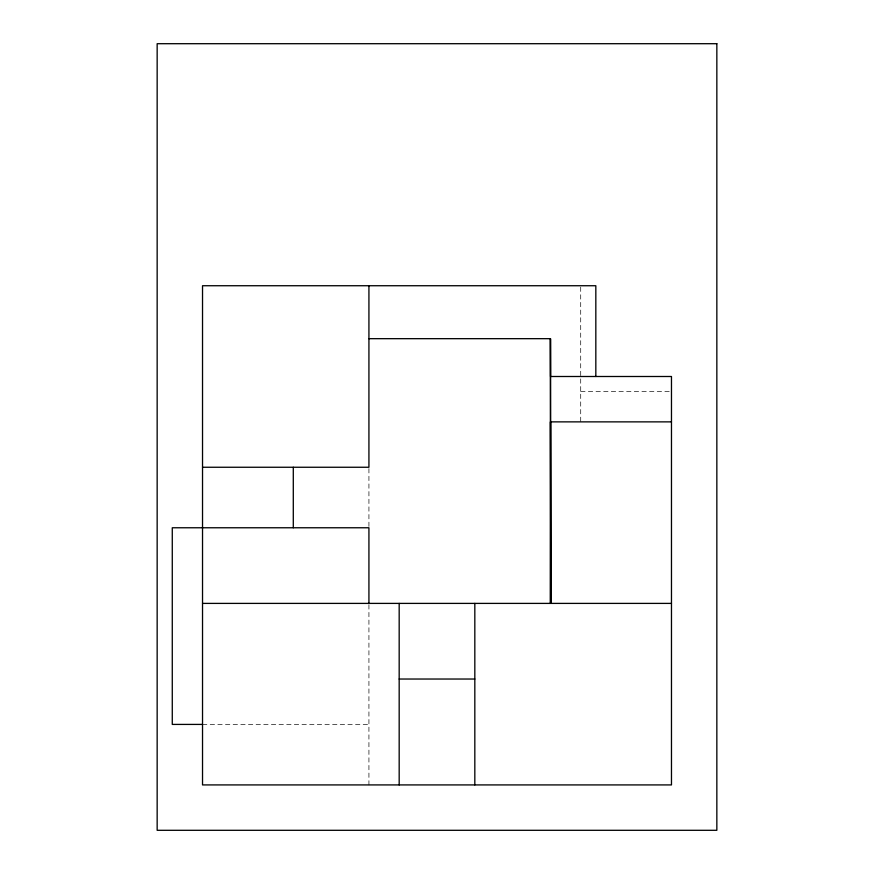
<?xml version="1.0" encoding="UTF-8"?>
<svg xmlns="http://www.w3.org/2000/svg" width="874" height="874" viewBox="0 0 874 874"><rect width="100%" height="100%" fill="white"/><g stroke="black" fill="none" stroke-linecap="round" stroke-linejoin="round"><path stroke-width="0.66" stroke-dasharray="4.37 3.28" d="M580.707 391.618L670.118 391.618M202.528 724.415L368.926 724.415M580.707 287.087L580.707 421.869M368.926 468.595L368.926 526.421M368.926 604.742L368.926 784.918"/><path stroke-width="1.31" d="M550.565 421.869L550.456 603.399L550.456 338.675L368.926 338.675M671.472 421.869L550.456 421.869L550.817 603.399L550.456 338.675L550.533 376.497L671.472 376.497L671.472 784.918L202.528 784.918L202.528 285.732L595.828 285.732L595.828 376.497M202.528 467.251L368.926 467.251L368.926 285.732M202.528 603.399L671.472 603.399M399.178 679.032L474.822 679.032M202.528 724.415L172.276 724.415L172.276 527.765L368.926 527.765L368.926 603.399M474.822 603.399L474.822 784.918M399.178 603.399L399.178 784.918M293.293 467.251L293.293 527.765M716.844 43.7L157.156 43.7L157.156 830.3L716.844 830.3L716.844 43.7"/></g></svg>
